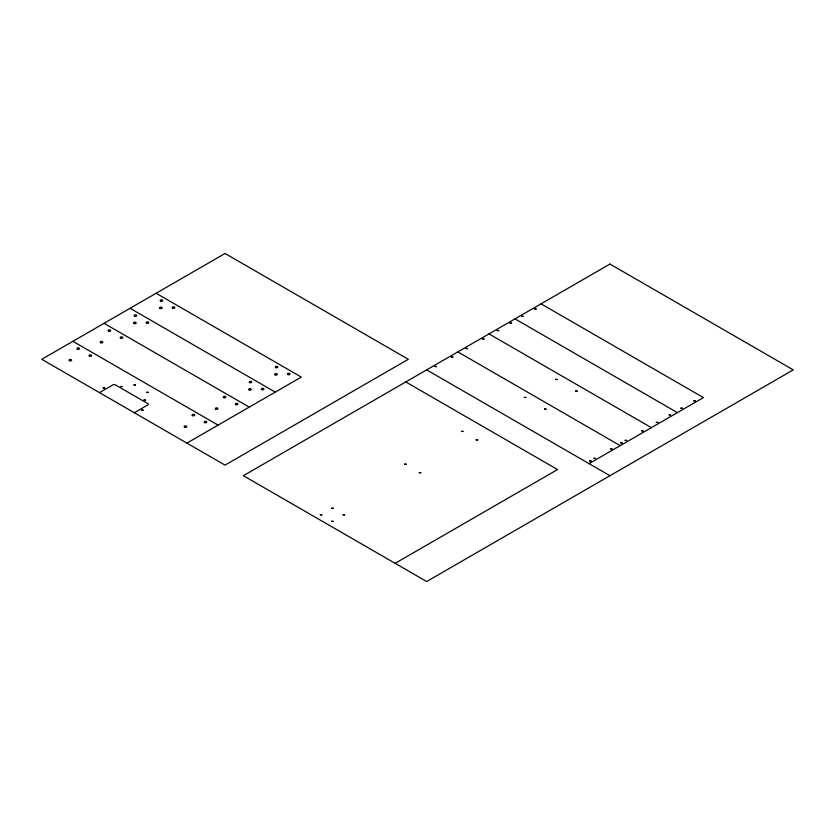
<?xml version="1.0" encoding="UTF-8"?>
<svg xmlns="http://www.w3.org/2000/svg" width="835" height="835" viewBox="0 0 835 835"><rect width="100%" height="100%" fill="white"/><g stroke="black" fill="none" stroke-linecap="round" stroke-linejoin="round"><path stroke-width="1.25" d="M99.49 392.627L113.049 384.799A1.555 0.898 0 0 1 115.251 384.799L147.879 403.639A1.555 0.898 0 0 1 147.879 404.902L134.31 412.74M186.915 443.114L301.289 377.076L156.124 293.262M395.143 563.322L557.54 469.562L405.768 381.939M589.061 463.634L703.435 397.606L541.038 303.846M515.007 318.876L677.404 412.636M488.986 333.896L651.384 427.656M457.82 351.89L620.217 445.65M426.664 369.884L609.957 475.699M130.093 308.292L275.268 392.106M104.072 323.322L249.237 407.125M72.906 341.306L218.081 425.119M103.133 387.858L104.667 387.972L103.133 387.858M120.543 386.48L122.077 386.595L120.543 386.48M133.924 384.893L135.458 385.008L133.924 384.893M141.626 410.079L143.15 410.194L141.626 410.079M144.006 400.028L145.54 400.142L144.006 400.028M146.762 392.304L148.286 392.419L146.762 392.304M320.337 514.746L321.861 514.861L320.337 514.746M331.704 508.181L333.228 508.296L331.704 508.181M331.704 521.301L333.228 521.416L331.704 521.301M343.07 514.746L344.594 514.861L343.07 514.746M404.651 464.156L406.175 464.27L404.651 464.156M434.899 366.481L436.423 366.596L434.899 366.481M419.316 472.62L420.84 472.735L419.316 472.62M451.391 356.962L452.925 357.077L451.391 356.962M466.055 348.498L467.579 348.613L466.055 348.498M461.473 431.351L462.997 431.465L461.473 431.351M482.546 338.968L484.081 339.083L482.546 338.968M497.211 330.503L498.745 330.618L497.211 330.503M476.138 439.815L477.662 439.93L476.138 439.815M510.049 323.093L511.573 323.208L510.049 323.093M521.771 316.319L523.305 316.444L521.771 316.319M534.609 308.919L536.133 309.033L534.609 308.919M524.338 397.387L525.873 397.502L524.338 397.387M544.503 409.025L546.038 409.14L544.503 409.025M555.505 379.393L557.028 379.507L555.505 379.393M575.659 391.03L577.194 391.145L575.659 391.03M589.593 460.878L591.128 460.993L589.593 460.878M593.988 458.342L595.522 458.457L593.988 458.342M610.489 448.812L612.013 448.927L610.489 448.812M620.749 442.884L622.284 442.999L620.749 442.884M625.154 440.348L626.678 440.462L625.154 440.348M641.645 430.818L643.18 430.943L641.645 430.818M656.31 422.353L657.844 422.479L656.31 422.353M669.138 414.953L670.672 415.068L669.221 414.838M680.869 408.179L682.404 408.294L680.869 408.179M693.708 400.769L695.231 400.883L693.708 400.769M225.043 253.475L41.75 359.3L225.043 465.116L408.336 359.3L225.043 253.475M609.957 264.058L243.371 475.699L426.664 581.525L793.25 369.884L609.957 264.058M134.498 316.121A1.294 0.751 0 0 0 136.669 315.787A1.294 0.751 0 0 0 135.082 314.868A1.294 0.751 0 0 0 134.498 316.121M146.866 323.228A1.294 0.751 0 0 0 148.807 322.581A1.294 0.751 0 0 0 146.866 321.924A1.294 0.751 0 0 0 146.866 323.228M134.216 323.542A1.294 0.751 0 0 0 136.157 322.894A1.294 0.751 0 0 0 134.216 322.247A1.294 0.751 0 0 0 134.216 323.542M249.602 382.576A1.294 0.751 0 0 0 251.773 382.242A1.294 0.751 0 0 0 250.187 381.324A1.294 0.751 0 0 0 249.602 382.576M261.699 389.559A1.294 0.751 0 0 0 263.87 389.225A1.294 0.751 0 0 0 262.284 388.306A1.294 0.751 0 0 0 261.699 389.559M249.321 389.997A1.294 0.751 0 0 0 251.262 389.35A1.294 0.751 0 0 0 249.321 388.703A1.294 0.751 0 0 0 249.321 389.997M160.529 301.091A1.294 0.751 0 0 0 162.689 300.757A1.294 0.751 0 0 0 161.103 299.838A1.294 0.751 0 0 0 160.529 301.091M172.626 308.084A1.294 0.751 0 0 0 174.786 307.739A1.294 0.751 0 0 0 173.2 306.831A1.294 0.751 0 0 0 172.626 308.084M159.976 308.397A1.294 0.751 0 0 0 162.147 308.063A1.294 0.751 0 0 0 160.55 307.144A1.294 0.751 0 0 0 159.976 308.397M275.633 367.557A1.294 0.751 0 0 0 277.805 367.212A1.294 0.751 0 0 0 276.208 366.304A1.294 0.751 0 0 0 275.633 367.557M287.731 374.539A1.294 0.751 0 0 0 289.902 374.205A1.294 0.751 0 0 0 288.305 373.287A1.294 0.751 0 0 0 287.731 374.539M275.352 374.967A1.294 0.751 0 0 0 277.293 374.32A1.294 0.751 0 0 0 275.352 373.673A1.294 0.751 0 0 0 275.352 374.967M69.43 360.668A1.294 0.751 0 0 0 71.591 360.334A1.294 0.751 0 0 0 70.004 359.426A1.294 0.751 0 0 0 69.43 360.668M89.408 356.127A1.294 0.751 0 0 0 91.579 355.783A1.294 0.751 0 0 0 89.992 354.875A1.294 0.751 0 0 0 89.408 356.127M77.311 349.134A1.294 0.751 0 0 0 79.482 348.8A1.294 0.751 0 0 0 77.885 347.882A1.294 0.751 0 0 0 77.311 349.134M184.535 427.134A1.294 0.751 0 0 0 186.706 426.789A1.294 0.751 0 0 0 185.12 425.881A1.294 0.751 0 0 0 184.535 427.134M192.415 415.6A1.294 0.751 0 0 0 194.586 415.256A1.294 0.751 0 0 0 193 414.348A1.294 0.751 0 0 0 192.415 415.6M204.512 422.583A1.294 0.751 0 0 0 206.683 422.249A1.294 0.751 0 0 0 205.097 421.331A1.294 0.751 0 0 0 204.512 422.583M100.858 342.799A1.294 0.751 0 0 0 102.799 342.152A1.294 0.751 0 0 0 100.858 341.505A1.294 0.751 0 0 0 100.858 342.799M120.835 338.248A1.294 0.751 0 0 0 122.776 337.601A1.294 0.751 0 0 0 120.835 336.954A1.294 0.751 0 0 0 120.835 338.248M108.738 331.265A1.294 0.751 0 0 0 110.679 330.618A1.294 0.751 0 0 0 108.738 329.971A1.294 0.751 0 0 0 108.738 331.265M215.962 409.254A1.294 0.751 0 0 0 217.904 408.607A1.294 0.751 0 0 0 215.962 407.96A1.294 0.751 0 0 0 215.962 409.254M223.843 397.721A1.294 0.751 0 0 0 225.784 397.074A1.294 0.751 0 0 0 223.843 396.427A1.294 0.751 0 0 0 223.843 397.721M235.94 404.704A1.294 0.751 0 0 0 237.881 404.056A1.294 0.751 0 0 0 235.94 403.409A1.294 0.751 0 0 0 235.94 404.704"/></g></svg>
